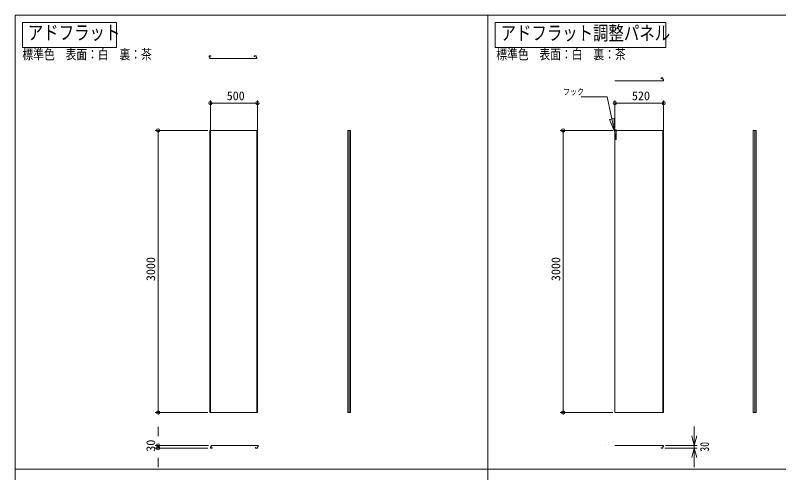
# Model space of a CAD drawing. Units: millimetres, scale not verified. Extents: x -20405 to 20405, y -7243 to 7243.
# Drawn here: x -20405 to -12291, y 2378 to 7243 of the extents above; entities that cross this region are included whole.
import ezdxf
from ezdxf.enums import TextEntityAlignment as Align

# ---------------------------------------------------------------- set-up
doc = ezdxf.new("R2010")
doc.units = ezdxf.units.MM
doc.header["$LTSCALE"] = 70
doc.header["$PDMODE"] = 32
doc.header["$PDSIZE"] = 35
doc.linetypes.add('DASHED1', pattern=[1.8, 1.2, -0.6])
for name, color, linetype, lineweight in [('0-0_(2m)Rｸﾘｱｺｰﾅｰﾊﾟﾈﾙ', 7, 'Continuous', 9), ('1-9_(3m)標準ｱﾄﾞﾌﾗッﾄ', 4, 'Continuous', 5), ('1-C_(3m)幅調整ﾊﾟﾈﾙ', 7, 'Continuous', 9), ('1-D_0', 7, 'Continuous', 9), ('2-F_MAIN', 4, 'Continuous', 5), ('3-4_text', 7, 'Continuous', 9), ('3-7_図面枠', 7, 'Continuous', 9)]:
    doc.layers.add(name, color=color, linetype=linetype, lineweight=lineweight)
doc.styles.add('ＭＳ ゴシック', font='')
doc.styles.get('ＭＳ ゴシック').set_extended_font_data('MS Gothic')

msp = doc.modelspace()

# ---------------------------------------------------------------- linework, layer by layer
at = {"layer": '0-0_(2m)Rｸﾘｱｺｰﾅｰﾊﾟﾈﾙ'}
for p, q in [((-20405.27, 7242.75), (-20405.27, -3857.25)), ((-20328.48, 6899.54), (-20328.48, 7165.53)), ((-15304.65, 6899.54), (-15304.65, 7165.53))]:
    msp.add_line(p, q, dxfattribs=at)
at = {"layer": '1-9_(3m)標準ｱﾄﾞﾌﾗッﾄ'}
for p, q in [((-18345.28, 6797.67), (-18345.28, 6811.67)), ((-18325.28, 6811.67), (-18345.28, 6811.67)), ((-18337.28, 6797.67), (-18345.28, 6797.67)), ((-18326.48, 6810.48), (-18344.08, 6810.48)), ((-18339.28, 6811.67), (-18325.28, 6811.67)), ((-18337.28, 6781.68), (-18337.28, 6797.67)), ((-17837.28, 6781.68), (-18337.28, 6781.68)), ((-17838.48, 6782.87), (-18336.08, 6782.87)), ((-18326.48, 6803.17), (-18326.48, 6810.48)), ((-18325.28, 6803.17), (-18326.48, 6803.17)), ((-18325.28, 6803.17), (-18325.28, 6811.67)), ((-17845.28, 6811.67), (-17865.28, 6811.67)), ((-17865.28, 6803.17), (-17865.28, 6811.67)), ((-17864.08, 6803.17), (-17865.28, 6803.17)), ((-17864.08, 6803.17), (-17864.08, 6810.48)), ((-17845.28, 6795.68), (-17845.28, 6811.67)), ((-17837.28, 6795.68), (-17845.28, 6795.68)), ((-17837.28, 6781.68), (-17837.28, 6795.68)), ((-17839.2, 6018.26), (-17839.2, 3018.26)), ((-17831.2, 6018.26), (-17831.2, 3018.26)), ((-17831.2, 3018.26), (-18339.19, 3018.26))]:
    msp.add_line(p, q, dxfattribs=at)
at = {"layer": '1-9_(3m)標準ｱﾄﾞﾌﾗッﾄ', "color": 5, "lineweight": 9}
for p, q in [((-18331.2, 6018.26), (-18331.2, 3018.26)), ((-17831.2, 6018.26), (-17831.2, 3018.26))]:
    msp.add_line(p, q, dxfattribs=at)
at = {"layer": '1-9_(3m)標準ｱﾄﾞﾌﾗッﾄ', "color": 3, "linetype": 'DASHED1', "lineweight": 9}
msp.add_line((-17839.2, 6018.26), (-17839.2, 3018.26), dxfattribs=at)
at = {"layer": '1-9_(3m)標準ｱﾄﾞﾌﾗッﾄ'}
for points in [[(-18336.08, 6782.87), (-18336.08, 6798.88), (-18344.08, 6798.88), (-18344.08, 6810.48)], [(-17838.48, 6782.87), (-17838.48, 6794.47), (-17846.48, 6794.47), (-17846.48, 6810.48), (-17864.08, 6810.48)], [(-17831.2, 6018.26), (-18339.19, 6018.26), (-18339.19, 3018.26)]]:
    msp.add_lwpolyline(points, dxfattribs=at)
at = {"layer": '1-C_(3m)幅調整ﾊﾟﾈﾙ'}
for p, q in [((-13542.23, 6567.11), (-13542.23, 6575.61)), ((-13522.23, 6575.61), (-13542.23, 6575.61)), ((-13541.03, 6567.11), (-13541.03, 6574.41)), ((-13523.43, 6574.41), (-13541.03, 6574.41)), ((-13523.43, 6558.41), (-13523.43, 6574.41)), ((-13522.23, 6559.61), (-13522.23, 6575.61)), ((-13515.43, 6546.81), (-14034.23, 6546.81)), ((-14034.23, 6546.81), (-14034.23, 6545.61)), ((-13514.23, 6545.61), (-14034.23, 6545.61)), ((-13541.03, 6567.11), (-13542.23, 6567.11)), ((-13515.43, 6558.41), (-13523.43, 6558.41)), ((-13514.23, 6559.61), (-13522.23, 6559.61)), ((-13515.43, 6546.81), (-13515.43, 6558.41)), ((-13514.23, 6545.61), (-13514.23, 6559.61)), ((-14017.23, 6023.25), (-14034.23, 6023.25)), ((-14017.23, 6020.06), (-14034.23, 6020.06)), ((-14034.23, 3018.26), (-14034.23, 6018.26)), ((-13514.23, 6018.26), (-14034.23, 6018.26)), ((-14017.23, 5923.26), (-14017.23, 6023.25)), ((-13522.23, 6018.26), (-13522.23, 3018.26)), ((-13514.23, 6018.26), (-13514.23, 3018.26)), ((-14017.23, 5983.26), (-14034.23, 5983.26)), ((-14017.23, 5973.25), (-14034.23, 5973.25)), ((-14030.73, 5973.25), (-14030.73, 5963.26)), ((-14020.73, 5953.25), (-14030.73, 5953.25)), ((-14020.73, 5943.26), (-14030.73, 5943.26)), ((-14020.73, 5933.26), (-14030.73, 5933.26)), ((-14025.73, 5923.26), (-14025.73, 5972.66)), ((-13514.23, 3018.26), (-14034.23, 3018.26)), ((-14131.08, 2668.64), (-14131.08, 2667.45)), ((-13514.23, 2668.64), (-14034.23, 2668.64)), ((-13515.43, 2667.45), (-14034.23, 2667.45)), ((-13541.03, 2647.15), (-13542.23, 2647.15)), ((-13542.23, 2647.15), (-13542.23, 2638.64)), ((-13522.23, 2638.64), (-13542.23, 2638.64)), ((-13541.03, 2647.15), (-13541.03, 2639.85)), ((-13523.43, 2639.85), (-13541.03, 2639.85)), ((-13515.43, 2655.85), (-13523.43, 2655.85)), ((-13523.43, 2655.85), (-13523.43, 2639.85)), ((-13514.23, 2654.64), (-13522.23, 2654.64)), ((-13522.23, 2654.64), (-13522.23, 2638.64)), ((-13515.43, 2667.45), (-13515.43, 2655.85)), ((-13514.23, 2668.64), (-13514.23, 2654.64))]:
    msp.add_line(p, q, dxfattribs=at)
msp.add_lwpolyline([(-14017.23, 5923.26), (-14034.23, 5923.26), (-14034.23, 6023.25)], dxfattribs=at)
for centre, radius in [((-14025.73, 5963.26), 4), ((-14025.73, 5953.25), 4), ((-14025.73, 5943.26), 4), ((-14025.73, 5933.26), 4), ((-14025.73, 5963.26), 1.5), ((-14025.73, 5953.25), 1.5), ((-14025.73, 5943.26), 1.5), ((-14025.73, 5933.26), 1.5)]:
    msp.add_circle(centre, radius, dxfattribs=at)
at = {"layer": '1-D_0'}
for p, q in [((-18331.2, 5846.28), (-18331.2, 6338)), ((-17831.2, 5881.57), (-17831.2, 6338)), ((-14034.23, 6040.06), (-14034.23, 6338)), ((-13514.23, 5884.48), (-13514.23, 6338)), ((-17831.2, 6307.99), (-18331.2, 6307.99)), ((-18231.2, 6307.99), (-17931.2, 6307.99)), ((-13514.23, 6307.99), (-14034.23, 6307.99)), ((-13934.23, 6307.99), (-13614.23, 6307.99)), ((-18359.2, 6018.26), (-18917.35, 6018.26)), ((-18887.35, 6018.26), (-18887.35, 3018.26)), ((-16856.24, 6018.26), (-16856.24, 3018.26)), ((-14054.23, 6018.26), (-14612.38, 6018.26)), ((-14582.39, 6018.26), (-14582.39, 3018.26)), ((-12546.31, 6018.26), (-12546.31, 3018.26)), ((-18887.35, 3118.26), (-18887.35, 5918.25)), ((-14582.39, 3118.26), (-14582.39, 5918.25)), ((-18359.2, 3018.26), (-18917.35, 3018.26)), ((-14054.23, 3018.26), (-14612.38, 3018.26)), ((-18887.35, 2767.49), (-18887.35, 2867.49)), ((-13188.41, 2668.64), (-13188.41, 2768.65)), ((-18351.2, 2667.49), (-18917.35, 2667.49)), ((-18359.2, 2637.49), (-18917.35, 2637.49)), ((-18325.19, 2637.49), (-18311.19, 2637.49)), ((-13188.41, 2638.64), (-13188.41, 2538.65)), ((-18887.35, 2537.49), (-18887.35, 2437.49))]:
    msp.add_line(p, q, dxfattribs=at)
at = {"layer": '1-D_0', "color": 4, "lineweight": 5}
for p, q in [((-13188.41, 2768.65), (-13188.41, 2868.65)), ((-13502.23, 2638.64), (-13158.41, 2638.64)), ((-13494.23, 2668.64), (-13158.41, 2668.64)), ((-13188.41, 2638.64), (-13188.41, 2668.64)), ((-13188.41, 2538.65), (-13188.41, 2438.65))]:
    msp.add_line(p, q, dxfattribs=at)
at = {"layer": '1-D_0'}
for points in [[(-16872.24, 6018.26), (-16842.24, 6018.26), (-16842.24, 3018.26)], [(-16872.24, 6018.26), (-16872.24, 3018.26), (-16842.24, 3018.26)], [(-12562.31, 6018.26), (-12532.31, 6018.26), (-12532.31, 3018.26)], [(-12562.31, 6018.26), (-12562.31, 3018.26), (-12532.31, 3018.26)], [(-13161.62, 2768.65), (-13188.41, 2668.64), (-13215.21, 2768.65)], [(-18887.35, 2637.49), (-18887.35, 2667.49), (-18887.35, 2637.49)], [(-13215.21, 2538.65), (-13188.41, 2638.64), (-13161.62, 2538.65)]]:
    msp.add_lwpolyline(points, dxfattribs=at)
for p in [(-18331.2, 6307.99), (-17831.2, 6307.99), (-14034.23, 6307.99), (-13514.23, 6307.99), (-18887.35, 6018.26), (-14582.39, 6018.26), (-18887.35, 3018.26), (-14582.39, 3018.26), (-18887.35, 2667.49), (-18887.35, 2637.49)]:
    msp.add_point(p, dxfattribs=at)
at = {"layer": '2-F_MAIN'}
for p, q in [((-18331.2, 2651.5), (-18331.2, 2637.49)), ((-18323.2, 2651.5), (-18331.2, 2651.5)), ((-18311.19, 2637.49), (-18331.2, 2637.49)), ((-18312.4, 2638.69), (-18330, 2638.69)), ((-17823.2, 2667.49), (-18323.2, 2667.49)), ((-18323.2, 2667.49), (-18323.2, 2651.5)), ((-17824.4, 2666.29), (-18322, 2666.29)), ((-18312.4, 2645.99), (-18312.4, 2638.69)), ((-18311.19, 2645.99), (-18312.4, 2645.99)), ((-18311.19, 2645.99), (-18311.19, 2637.49)), ((-17851.2, 2645.99), (-17851.2, 2637.49)), ((-17850, 2645.99), (-17851.2, 2645.99)), ((-17831.2, 2637.49), (-17851.2, 2637.49)), ((-17850, 2645.99), (-17850, 2638.69)), ((-17823.2, 2653.49), (-17831.2, 2653.49)), ((-17831.2, 2653.49), (-17831.2, 2637.49)), ((-17823.2, 2667.49), (-17823.2, 2653.49))]:
    msp.add_line(p, q, dxfattribs=at)
for points in [[(-18322, 2666.29), (-18322, 2650.29), (-18330, 2650.29), (-18330, 2638.69)], [(-17824.4, 2666.29), (-17824.4, 2654.69), (-17832.4, 2654.69), (-17832.4, 2638.69), (-17850, 2638.69)]]:
    msp.add_lwpolyline(points, dxfattribs=at)
at = {"layer": '3-4_text'}
for p, q in [((-14113.72, 6376.18), (-14389.18, 6376.18)), ((-14036.19, 6005.5), (-14113.72, 6376.18)), ((-14088.21, 6135.47), (-14040.61, 6145.43)), ((-14088.21, 6135.47), (-14036.19, 6005.5)), ((-14040.61, 6145.43), (-14036.19, 6005.5))]:
    msp.add_line(p, q, dxfattribs=at)
for points in [[(-20328.48, 7165.53), (-19330.4, 7165.53), (-19330.4, 6899.54), (-20328.48, 6899.54)], [(-15304.65, 7165.53), (-13491.48, 7165.53), (-13491.48, 6899.54), (-15304.65, 6899.54)]]:
    msp.add_lwpolyline(points, dxfattribs=at)
at = {"layer": '3-7_図面枠'}
for p, q in [((-4305.27, 7242.75), (-20405.27, 7242.75)), ((-15381.45, 7242.75), (-15381.45, -3257.25)), ((-20405.27, 2416.27), (-4305.27, 2416.27))]:
    msp.add_line(p, q, dxfattribs=at)
for points in [[(-20405.27, -3857.25), (-4305.27, -3857.25), (-4305.27, 7242.75), (-20405.27, 7242.75)], [(-20405.27, 7242.75), (-20405.27, -3257.25), (-4305.27, -3257.25)]]:
    msp.add_lwpolyline(points, dxfattribs=at)

# ---------------------------------------------------------------- texts
at = {"layer": '1-D_0', "color": 2, "style": 'ＭＳ ゴシック'}
for s, p in [('500', (-18158, 6311.19)), ('520', (-13851.03, 6311.19))]:
    msp.add_text(s, height=93.84, dxfattribs=at).set_placement(p, align=Align.BOTTOM_LEFT)
for s, p in [('3000', (-18890.55, 4415.86)), ('3000', (-14585.58, 4415.86)), ('30', (-18890.55, 2601.29))]:
    msp.add_text(s, height=93.84, rotation=90, dxfattribs=at).set_placement(p, align=Align.BOTTOM_LEFT)
at = {"layer": '1-D_0', "color": 2, "style": 'ＭＳ ゴシック', "width": 0.8}
msp.add_text('30', height=93.84, rotation=90, dxfattribs=at).set_placement((-13004.51, 2602.45), align=Align.BOTTOM_LEFT)
at = {"layer": '3-4_text', "style": 'ＭＳ ゴシック', "width": 0.8}
for s, height, p in [('アドフラット', 150.1, (-20271.57, 6938.32)), ('アドフラット調整パネル', 150.1, (-15247.12, 6933.9)), ('標準色\u3000表面：白\u3000裏：茶', 105.1, (-20329.94, 6742.36)), ('標準色\u3000表面：白\u3000裏：茶', 105.1, (-15293.25, 6743.3)), ('フック\u3000\u3000', 65.69, (-14582.2, 6376.18))]:
    msp.add_text(s, height=height, dxfattribs=at).set_placement(p, align=Align.BOTTOM_LEFT)

doc.saveas('drawing.dxf')
